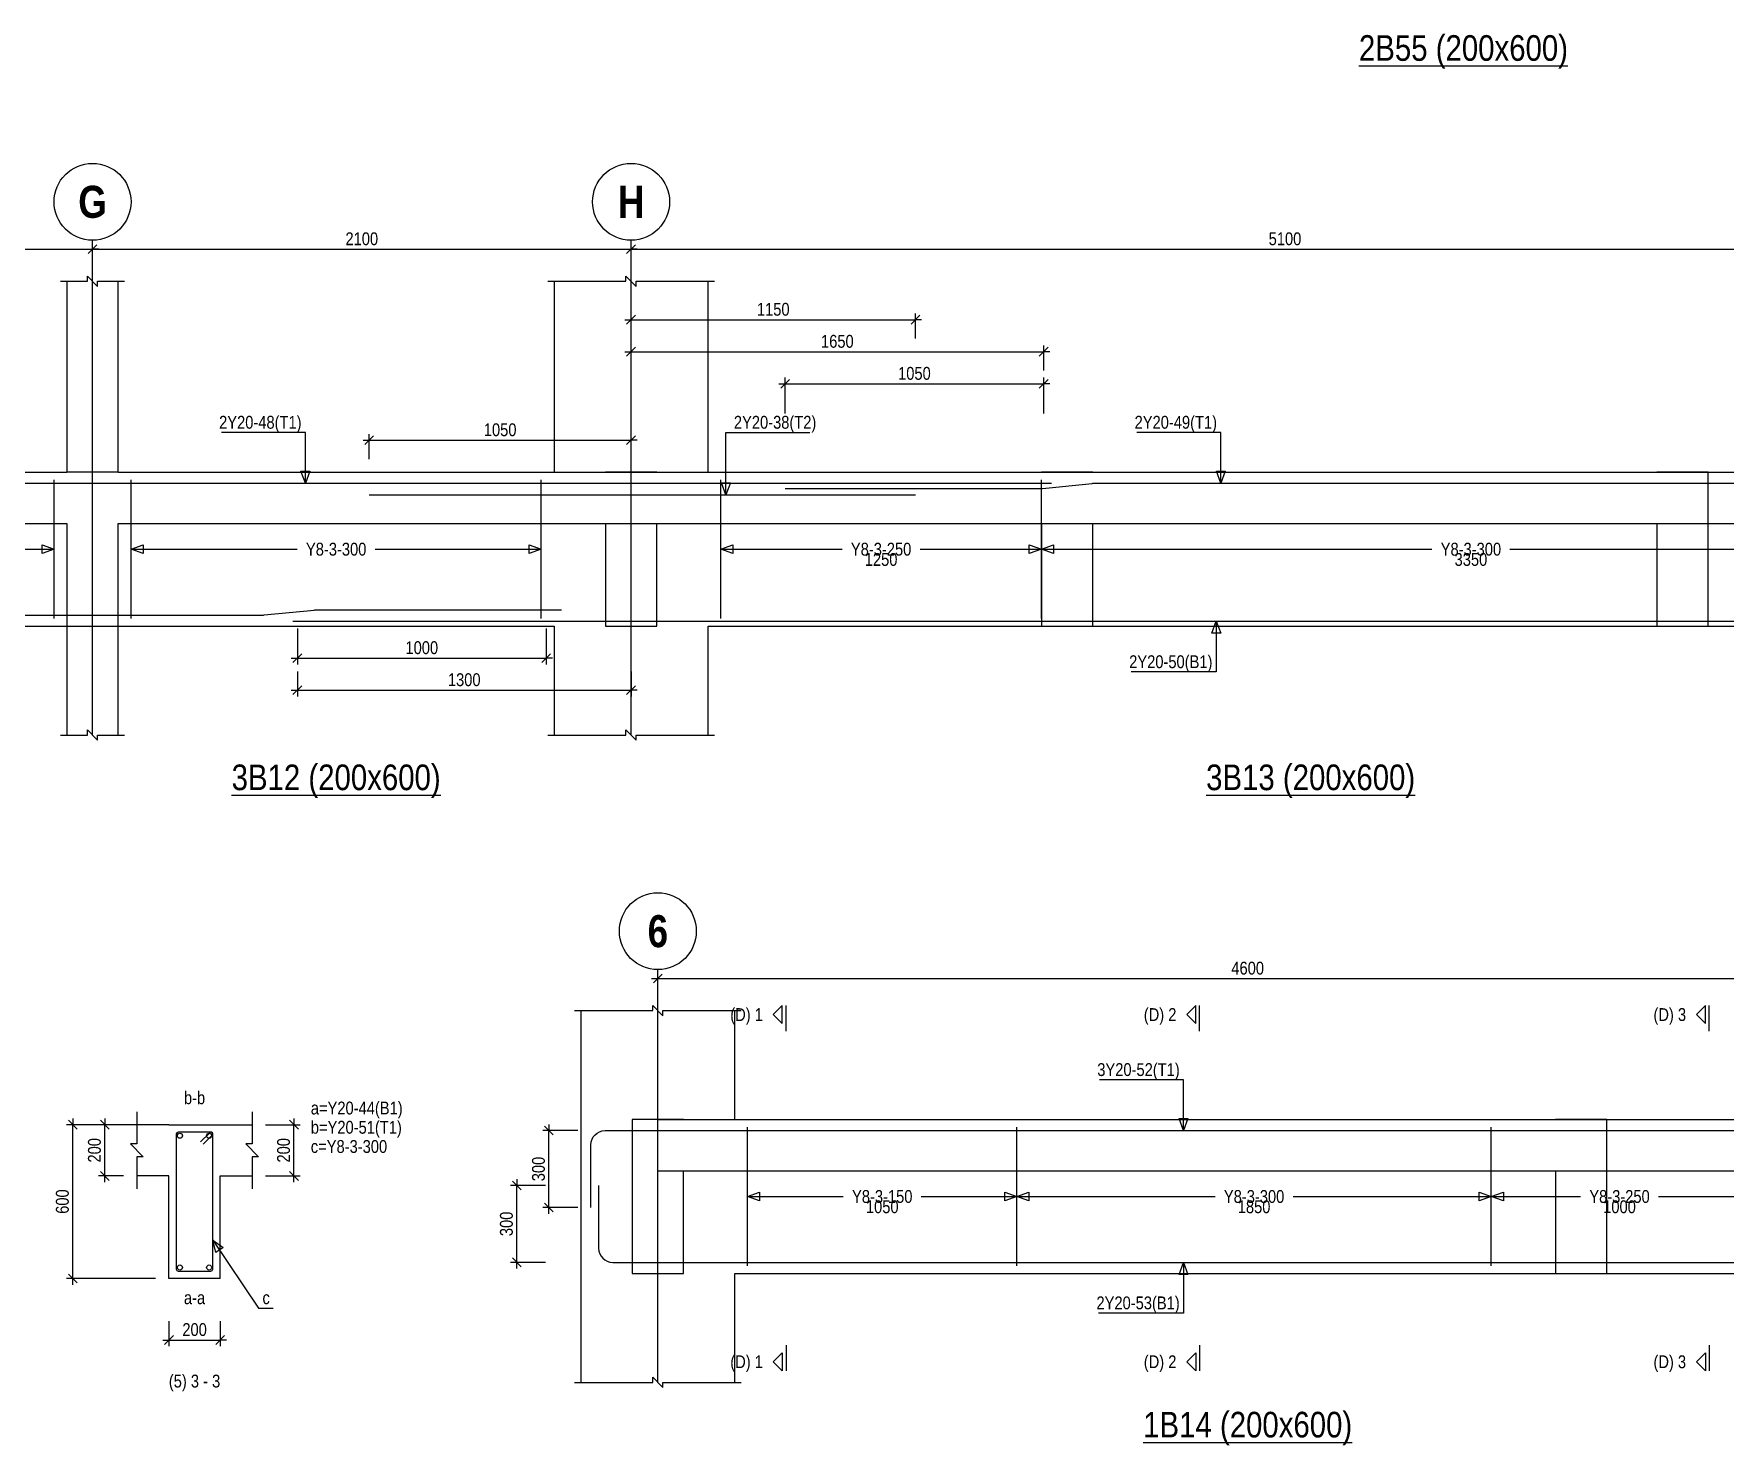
# Model space of a CAD drawing. Extents: x 0 to 206258, y -403073 to 0.
# Drawn here: x 23682 to 36873, y -263674 to -252664 of the extents above; entities that cross this region are included whole.
import ezdxf
from ezdxf.enums import TextEntityAlignment as Align
from ezdxf.lldxf.tags import DXFTag

# ---------------------------------------------------------------- set-up
doc = ezdxf.new("R2010")
doc.units = 0
doc.header["$LTSCALE"] = 1000
for name, color, linetype in [('Axis Circle(Dir 2)', 150, 'Continuous'), ('Axis Label(Dir 1)', 7, 'Continuous'), ('Axis Line(Dir 2)', 150, 'CENTER2'), ('Break Line', 5, 'Continuous'), ('Dimension Line', 5, 'Continuous'), ('Dimension Text', 5, 'Continuous'), ('Front Elevation Line', 40, 'Continuous'), ('Leader Line', 5, 'Continuous'), ('Link Line', 3, 'Continuous'), ('Rebar Label', 6, 'Continuous'), ('Rebar Line', 7, 'Continuous'), ('Section Label', 1, 'Continuous'), ('Section Line', 1, 'Continuous'), ('Top Rebar Label', 6, 'Continuous'), ('Top Rebar Line', 7, 'Continuous')]:
    doc.layers.add(name, color=color, linetype=linetype)
for name, color, linetype, true_color in [('Back Elevation Line', 191, 'HIDDEN2', 0xd4aaff), ('Beam Label(D)', 94, 'Continuous', 0x008100), ('Beam Line(D)', 112, 'Continuous', 0x00bd5e), ('Link Label', 94, 'Continuous', 0x008100)]:
    doc.layers.add(name, color=color, linetype=linetype, true_color=true_color)
doc.styles.add('Axis Label(Dir 1)', font='ARIALNB.TTF', dxfattribs={"height": 250})
doc.styles.add('Beam Label(D)', font='ARIALN.TTF', dxfattribs={"height": 200})
doc.styles.add('Dimension Text', font='ARIALN.TTF', dxfattribs={"height": 100})
doc.styles.add('Link Label', font='ARIALN.TTF', dxfattribs={"height": 100})
doc.styles.add('Rebar Label', font='ARIALN.TTF', dxfattribs={"height": 100})
doc.styles.add('Section Label', font='ARIALN.TTF', dxfattribs={"height": 100})
doc.styles.add('Top Rebar Label', font='ARIALN.TTF', dxfattribs={"height": 100})
tags = doc.linetypes.add('CENTER2', pattern=[1.125, 0.75, -0.125, 0.125, -0.125]).pattern_tags.tags
tags[10:11] = [DXFTag(74, 4), DXFTag(75, 0), DXFTag(340, '0'), DXFTag(46, 0.0), DXFTag(50, 0.0), DXFTag(44, 0.0), DXFTag(45, 0.0)]
tags[8:9] = [DXFTag(74, 4), DXFTag(75, 0), DXFTag(340, '0'), DXFTag(46, 0.0), DXFTag(50, 0.0), DXFTag(44, 0.0), DXFTag(45, 0.0)]
tags[6:7] = [DXFTag(74, 4), DXFTag(75, 0), DXFTag(340, '0'), DXFTag(46, 0.0), DXFTag(50, 0.0), DXFTag(44, 0.0), DXFTag(45, 0.0)]
tags[4:5] = [DXFTag(74, 4), DXFTag(75, 0), DXFTag(340, '0'), DXFTag(46, 0.0), DXFTag(50, 0.0), DXFTag(44, 0.0), DXFTag(45, 0.0)]
tags = doc.linetypes.add('HIDDEN2', pattern=[0.1875, 0.125, -0.0625]).pattern_tags.tags
tags[6:7] = [DXFTag(74, 4), DXFTag(75, 0), DXFTag(340, '0'), DXFTag(46, 0.0), DXFTag(50, 0.0), DXFTag(44, 0.0), DXFTag(45, 0.0)]
tags[4:5] = [DXFTag(74, 4), DXFTag(75, 0), DXFTag(340, '0'), DXFTag(46, 0.0), DXFTag(50, 0.0), DXFTag(44, 0.0), DXFTag(45, 0.0)]
doc.dimstyles.new('BEAM', dxfattribs={"dimtxt": 100, "dimasz": 30, "dimexe": 48.3, "dimexo": 103.5, "dimgap": 30, "dimtad": 1, "dimtoh": 1, "dimdec": 1, "dimlfac": 0.5, "dimdsep": 46, "dimtxsty": 'Dimension Text', "dimblk": 'PCDIM_TICK', "dimcen": 0.09, "dimclrd": 5, "dimclre": 5, "dimclrt": 5, "dimadec": 1, "dimazin": 0, "dimtp": 1, "dimtm": 1, "dimtfac": 1, "dimtdec": 4, "dimtofl": 0, "dimtmove": 0, "dimatfit": 3, "dimfxl": 1, "dimtolj": 1, "dimtzin": 0, "dimarcsym": 0})

# ---------------------------------------------------------------- blocks, each defined once
blk = doc.blocks.new('PCDIM_TICK')
at = {"layer": 'Dimension Line', "color": 0, "transparency": 33554687}
for p, q in [((1.15, 1.15), (-1.15, -1.15)), ((1.61, 0), (0, 0))]:
    blk.add_line(p, q, dxfattribs=at)
blk = doc.blocks.new('*U3283')
at = {"layer": 'Dimension Line', "color": 5, "true_color": 0x0000ff, "transparency": 16777216}
for p, q in [((13340, -254491), (13340, -254296)), ((24140, -254491), (24140, -254296)), ((13340, -254344), (24140, -254344))]:
    blk.add_line(p, q, dxfattribs=at)
at = {"layer": 'Dimension Line', "color": 5, "true_color": 0x0000ff, "transparency": 16777216, "xscale": 30, "yscale": 30, "rotation": 180.0000000000004}
blk.add_blockref('PCDIM_TICK', (13340, -254344), dxfattribs=at)
at = {"layer": 'Dimension Line', "color": 5, "true_color": 0x0000ff, "transparency": 16777216, "xscale": 30, "yscale": 30}
blk.add_blockref('PCDIM_TICK', (24140, -254344), dxfattribs=at)
at = {"layer": 'Dimension Line', "color": 5, "true_color": 0x0000ff, "transparency": 16777216, "insert": (18740, -254314), "char_height": 100, "width": 245.98, "attachment_point": 8, "style": 'Dimension Text'}
blk.add_mtext('5400', dxfattribs=at)
blk = doc.blocks.new('*U3296')
at = {"layer": 'Dimension Line', "color": 5, "true_color": 0x0000ff, "transparency": 16777216}
for p, q in [((25738, -257302), (25738, -257583)), ((27678, -257302), (27678, -257583)), ((25738, -257534), (27678, -257534))]:
    blk.add_line(p, q, dxfattribs=at)
at = {"layer": 'Dimension Line', "color": 5, "true_color": 0x0000ff, "transparency": 16777216, "xscale": 30, "yscale": 30, "rotation": 180.0000000000004}
blk.add_blockref('PCDIM_TICK', (25738, -257534), dxfattribs=at)
at = {"layer": 'Dimension Line', "color": 5, "true_color": 0x0000ff, "transparency": 16777216, "xscale": 30, "yscale": 30}
blk.add_blockref('PCDIM_TICK', (27678, -257534), dxfattribs=at)
at = {"layer": 'Dimension Line', "color": 5, "true_color": 0x0000ff, "transparency": 16777216, "insert": (26708, -257504), "char_height": 100, "width": 238.4, "attachment_point": 8, "style": 'Dimension Text'}
blk.add_mtext('1000', dxfattribs=at)
blk = doc.blocks.new('*U3297')
at = {"layer": 'Dimension Line', "color": 5, "true_color": 0x0000ff, "transparency": 16777216}
for p, q in [((26298, -255981), (26298, -255786)), ((26298, -255834), (28340, -255834)), ((28340, -255981), (28340, -255786))]:
    blk.add_line(p, q, dxfattribs=at)
at = {"layer": 'Dimension Line', "color": 5, "true_color": 0x0000ff, "transparency": 16777216, "xscale": 30, "yscale": 30, "rotation": 180.0000000000004}
blk.add_blockref('PCDIM_TICK', (26298, -255834), dxfattribs=at)
at = {"layer": 'Dimension Line', "color": 5, "true_color": 0x0000ff, "transparency": 16777216, "xscale": 30, "yscale": 30}
blk.add_blockref('PCDIM_TICK', (28340, -255834), dxfattribs=at)
at = {"layer": 'Dimension Line', "color": 5, "true_color": 0x0000ff, "transparency": 16777216, "insert": (27319, -255804), "char_height": 100, "width": 238.4, "attachment_point": 8, "style": 'Dimension Text'}
blk.add_mtext('1050', dxfattribs=at)
blk = doc.blocks.new('*U3298')
at = {"layer": 'Dimension Line', "color": 5, "true_color": 0x0000ff, "transparency": 16777216}
for p, q in [((25738, -257638), (25738, -257833)), ((28340, -257638), (28340, -257833)), ((25738, -257784), (28340, -257784))]:
    blk.add_line(p, q, dxfattribs=at)
at = {"layer": 'Dimension Line', "color": 5, "true_color": 0x0000ff, "transparency": 16777216, "xscale": 30, "yscale": 30, "rotation": 180.0000000000004}
blk.add_blockref('PCDIM_TICK', (25738, -257784), dxfattribs=at)
at = {"layer": 'Dimension Line', "color": 5, "true_color": 0x0000ff, "transparency": 16777216, "xscale": 30, "yscale": 30}
blk.add_blockref('PCDIM_TICK', (28340, -257784), dxfattribs=at)
at = {"layer": 'Dimension Line', "color": 5, "true_color": 0x0000ff, "transparency": 16777216, "insert": (27039, -257754), "char_height": 100, "width": 238.4, "attachment_point": 8, "style": 'Dimension Text'}
blk.add_mtext('1300', dxfattribs=at)
blk = doc.blocks.new('*U3299')
at = {"layer": 'Dimension Line', "color": 5, "true_color": 0x0000ff, "transparency": 16777216}
for p, q in [((24140, -254491), (24140, -254296)), ((28340, -254491), (28340, -254296)), ((24140, -254344), (28340, -254344))]:
    blk.add_line(p, q, dxfattribs=at)
at = {"layer": 'Dimension Line', "color": 5, "true_color": 0x0000ff, "transparency": 16777216, "xscale": 30, "yscale": 30, "rotation": 180.0000000000004}
blk.add_blockref('PCDIM_TICK', (24140, -254344), dxfattribs=at)
at = {"layer": 'Dimension Line', "color": 5, "true_color": 0x0000ff, "transparency": 16777216, "xscale": 30, "yscale": 30}
blk.add_blockref('PCDIM_TICK', (28340, -254344), dxfattribs=at)
at = {"layer": 'Dimension Line', "color": 5, "true_color": 0x0000ff, "transparency": 16777216, "insert": (26240, -254314), "char_height": 100, "width": 247.25, "attachment_point": 8, "style": 'Dimension Text'}
blk.add_mtext('2100', dxfattribs=at)
blk = doc.blocks.new('*U3300')
at = {"layer": 'Dimension Line', "color": 5, "true_color": 0x0000ff, "transparency": 16777216}
for p, q in [((29542, -255627), (29542, -255346)), ((31558, -255627), (31558, -255346)), ((29542, -255394), (31558, -255394))]:
    blk.add_line(p, q, dxfattribs=at)
at = {"layer": 'Dimension Line', "color": 5, "true_color": 0x0000ff, "transparency": 16777216, "xscale": 30, "yscale": 30, "rotation": 180.0000000000004}
blk.add_blockref('PCDIM_TICK', (29542, -255394), dxfattribs=at)
at = {"layer": 'Dimension Line', "color": 5, "true_color": 0x0000ff, "transparency": 16777216, "xscale": 30, "yscale": 30}
blk.add_blockref('PCDIM_TICK', (31558, -255394), dxfattribs=at)
at = {"layer": 'Dimension Line', "color": 5, "true_color": 0x0000ff, "transparency": 16777216, "insert": (30550, -255364), "char_height": 100, "width": 238.4, "attachment_point": 8, "style": 'Dimension Text'}
blk.add_mtext('1050', dxfattribs=at)
blk = doc.blocks.new('*U3301')
at = {"layer": 'Dimension Line', "color": 5, "true_color": 0x0000ff, "transparency": 16777216}
for p, q in [((28340, -255291), (28340, -255096)), ((31558, -255291), (31558, -255096)), ((28340, -255144), (31558, -255144))]:
    blk.add_line(p, q, dxfattribs=at)
at = {"layer": 'Dimension Line', "color": 5, "true_color": 0x0000ff, "transparency": 16777216, "xscale": 30, "yscale": 30, "rotation": 180.0000000000004}
blk.add_blockref('PCDIM_TICK', (28340, -255144), dxfattribs=at)
at = {"layer": 'Dimension Line', "color": 5, "true_color": 0x0000ff, "transparency": 16777216, "xscale": 30, "yscale": 30}
blk.add_blockref('PCDIM_TICK', (31558, -255144), dxfattribs=at)
at = {"layer": 'Dimension Line', "color": 5, "true_color": 0x0000ff, "transparency": 16777216, "insert": (29949, -255114), "char_height": 100, "width": 238.4, "attachment_point": 8, "style": 'Dimension Text'}
blk.add_mtext('1650', dxfattribs=at)
blk = doc.blocks.new('*U3302')
at = {"layer": 'Dimension Line', "color": 5, "true_color": 0x0000ff, "transparency": 16777216}
for p, q in [((28340, -255041), (28340, -254846)), ((30558, -255041), (30558, -254846)), ((28340, -254894), (30558, -254894))]:
    blk.add_line(p, q, dxfattribs=at)
at = {"layer": 'Dimension Line', "color": 5, "true_color": 0x0000ff, "transparency": 16777216, "xscale": 30, "yscale": 30, "rotation": 180.0000000000004}
blk.add_blockref('PCDIM_TICK', (28340, -254894), dxfattribs=at)
at = {"layer": 'Dimension Line', "color": 5, "true_color": 0x0000ff, "transparency": 16777216, "xscale": 30, "yscale": 30}
blk.add_blockref('PCDIM_TICK', (30558, -254894), dxfattribs=at)
at = {"layer": 'Dimension Line', "color": 5, "true_color": 0x0000ff, "transparency": 16777216, "insert": (29449, -254864), "char_height": 100, "width": 238.4, "attachment_point": 8, "style": 'Dimension Text'}
blk.add_mtext('1150', dxfattribs=at)
blk = doc.blocks.new('*U3305')
at = {"layer": 'Dimension Line', "color": 5, "true_color": 0x0000ff, "transparency": 16777216}
for p, q in [((28340, -254491), (28340, -254296)), ((38540, -254491), (38540, -254296)), ((28340, -254344), (38540, -254344))]:
    blk.add_line(p, q, dxfattribs=at)
at = {"layer": 'Dimension Line', "color": 5, "true_color": 0x0000ff, "transparency": 16777216, "xscale": 30, "yscale": 30, "rotation": 180.0000000000004}
blk.add_blockref('PCDIM_TICK', (28340, -254344), dxfattribs=at)
at = {"layer": 'Dimension Line', "color": 5, "true_color": 0x0000ff, "transparency": 16777216, "xscale": 30, "yscale": 30}
blk.add_blockref('PCDIM_TICK', (38540, -254344), dxfattribs=at)
at = {"layer": 'Dimension Line', "color": 5, "true_color": 0x0000ff, "transparency": 16777216, "insert": (33440, -254314), "char_height": 100, "width": 245.98, "attachment_point": 8, "style": 'Dimension Text'}
blk.add_mtext('5100', dxfattribs=at)
blk = doc.blocks.new('*U3357')
at = {"layer": 'Dimension Line', "color": 5, "true_color": 0x0000ff, "transparency": 16777216}
for p, q in [((25489, -261174), (25759, -261174)), ((25711, -261574), (25711, -261174)), ((25489, -261574), (25759, -261574))]:
    blk.add_line(p, q, dxfattribs=at)
at = {"layer": 'Dimension Line', "color": 5, "true_color": 0x0000ff, "transparency": 16777216, "xscale": 30, "yscale": 30}
for p, rotation in [((25711, -261174), 89.99999999999447), ((25711, -261574), 269.9999999999834)]:
    blk.add_blockref('PCDIM_TICK', p, dxfattribs=dict(at, rotation=rotation))
at = {"layer": 'Dimension Line', "color": 5, "true_color": 0x0000ff, "transparency": 16777216, "insert": (25681, -261374), "char_height": 100, "width": 182.77, "attachment_point": 8, "rotation": 90, "style": 'Dimension Text'}
blk.add_mtext('200', dxfattribs=at)
blk = doc.blocks.new('*U3358')
at = {"layer": 'Dimension Line', "color": 5, "true_color": 0x0000ff, "transparency": 16777216}
for p, q in [((24382, -261174), (24187, -261174)), ((24236, -261574), (24236, -261174)), ((24382, -261574), (24187, -261574))]:
    blk.add_line(p, q, dxfattribs=at)
at = {"layer": 'Dimension Line', "color": 5, "true_color": 0x0000ff, "transparency": 16777216, "xscale": 30, "yscale": 30}
for p, rotation in [((24236, -261174), 89.99999999999447), ((24236, -261574), 269.9999999999834)]:
    blk.add_blockref('PCDIM_TICK', p, dxfattribs=dict(at, rotation=rotation))
at = {"layer": 'Dimension Line', "color": 5, "true_color": 0x0000ff, "transparency": 16777216, "insert": (24206, -261374), "char_height": 100, "width": 182.77, "attachment_point": 8, "rotation": 90, "style": 'Dimension Text'}
blk.add_mtext('200', dxfattribs=at)
blk = doc.blocks.new('*U3359')
at = {"layer": 'Dimension Line', "color": 5, "true_color": 0x0000ff, "transparency": 16777216}
for p, q in [((24632, -261174), (23937, -261174)), ((23986, -262374), (23986, -261174)), ((24632, -262374), (23937, -262374))]:
    blk.add_line(p, q, dxfattribs=at)
at = {"layer": 'Dimension Line', "color": 5, "true_color": 0x0000ff, "transparency": 16777216, "xscale": 30, "yscale": 30}
for p, rotation in [((23986, -261174), 89.99999999999447), ((23986, -262374), 269.9999999999834)]:
    blk.add_blockref('PCDIM_TICK', p, dxfattribs=dict(at, rotation=rotation))
at = {"layer": 'Dimension Line', "color": 5, "true_color": 0x0000ff, "transparency": 16777216, "insert": (23956, -261774), "char_height": 100, "width": 181.97, "attachment_point": 8, "rotation": 90, "style": 'Dimension Text'}
blk.add_mtext('600', dxfattribs=at)
blk = doc.blocks.new('*U3360')
at = {"layer": 'Dimension Line', "color": 5, "true_color": 0x0000ff, "transparency": 16777216}
for p, q in [((24736, -262708), (24736, -262903)), ((25136, -262708), (25136, -262903)), ((24736, -262854), (25136, -262854))]:
    blk.add_line(p, q, dxfattribs=at)
at = {"layer": 'Dimension Line', "color": 5, "true_color": 0x0000ff, "transparency": 16777216, "xscale": 30, "yscale": 30, "rotation": 180.0000000000004}
blk.add_blockref('PCDIM_TICK', (24736, -262854), dxfattribs=at)
at = {"layer": 'Dimension Line', "color": 5, "true_color": 0x0000ff, "transparency": 16777216, "xscale": 30, "yscale": 30}
blk.add_blockref('PCDIM_TICK', (25136, -262854), dxfattribs=at)
at = {"layer": 'Dimension Line', "color": 5, "true_color": 0x0000ff, "transparency": 16777216, "insert": (24936, -262824), "char_height": 100, "width": 182.77, "attachment_point": 8, "style": 'Dimension Text'}
blk.add_mtext('200', dxfattribs=at)
blk = doc.blocks.new('*U3361')
at = {"layer": 'Dimension Line', "color": 5, "true_color": 0x0000ff, "transparency": 16777216}
for p, q in [((27924, -261220), (27651, -261220)), ((27699, -261820), (27699, -261220)), ((27924, -261820), (27651, -261820))]:
    blk.add_line(p, q, dxfattribs=at)
at = {"layer": 'Dimension Line', "color": 5, "true_color": 0x0000ff, "transparency": 16777216, "xscale": 30, "yscale": 30}
for p, rotation in [((27699, -261220), 89.99999999999447), ((27699, -261820), 269.9999999999834)]:
    blk.add_blockref('PCDIM_TICK', p, dxfattribs=dict(at, rotation=rotation))
at = {"layer": 'Dimension Line', "color": 5, "true_color": 0x0000ff, "transparency": 16777216, "insert": (27669, -261520), "char_height": 100, "width": 181.5, "attachment_point": 8, "rotation": 90, "style": 'Dimension Text'}
blk.add_mtext('300', dxfattribs=at)
blk = doc.blocks.new('*U3362')
at = {"layer": 'Dimension Line', "color": 5, "true_color": 0x0000ff, "transparency": 16777216}
for p, q in [((27674, -261648), (27401, -261648)), ((27449, -262248), (27449, -261648)), ((27674, -262248), (27401, -262248))]:
    blk.add_line(p, q, dxfattribs=at)
at = {"layer": 'Dimension Line', "color": 5, "true_color": 0x0000ff, "transparency": 16777216, "xscale": 30, "yscale": 30}
for p, rotation in [((27449, -261648), 89.99999999999447), ((27449, -262248), 269.9999999999834)]:
    blk.add_blockref('PCDIM_TICK', p, dxfattribs=dict(at, rotation=rotation))
at = {"layer": 'Dimension Line', "color": 5, "true_color": 0x0000ff, "transparency": 16777216, "insert": (27419, -261948), "char_height": 100, "width": 181.5, "attachment_point": 8, "rotation": 90, "style": 'Dimension Text'}
blk.add_mtext('300', dxfattribs=at)
blk = doc.blocks.new('*U3363')
at = {"layer": 'Dimension Line', "color": 5, "true_color": 0x0000ff, "transparency": 16777216}
for p, q in [((28549, -260181), (28549, -259986)), ((37749, -260181), (37749, -259986)), ((28549, -260034), (37749, -260034))]:
    blk.add_line(p, q, dxfattribs=at)
at = {"layer": 'Dimension Line', "color": 5, "true_color": 0x0000ff, "transparency": 16777216, "xscale": 30, "yscale": 30, "rotation": 180.0000000000004}
blk.add_blockref('PCDIM_TICK', (28549, -260034), dxfattribs=at)
at = {"layer": 'Dimension Line', "color": 5, "true_color": 0x0000ff, "transparency": 16777216, "xscale": 30, "yscale": 30}
blk.add_blockref('PCDIM_TICK', (37749, -260034), dxfattribs=at)
at = {"layer": 'Dimension Line', "color": 5, "true_color": 0x0000ff, "transparency": 16777216, "insert": (33149, -260004), "char_height": 100, "width": 249.2, "attachment_point": 8, "style": 'Dimension Text'}
blk.add_mtext('4600', dxfattribs=at)

msp = doc.modelspace()

# ---------------------------------------------------------------- linework, layer by layer
at = {"layer": 'Axis Circle(Dir 2)', "transparency": 33554687}
for centre in [(24140.146, -253974.284), (28340.146, -253974.284), (28549.055, -259664.284)]:
    msp.add_circle(centre, 300, dxfattribs=at)
at = {"layer": 'Axis Line(Dir 2)', "transparency": 33554687}
for points in [[(24140.146, -258134.284), (24140.146, -254274.284)], [(28340.146, -258134.284), (28340.146, -254274.284)], [(28549.055, -263184.284), (28549.055, -259964.284)]]:
    msp.add_lwpolyline(points, dxfattribs=at)
at = {"layer": 'Back Elevation Line', "transparency": 33554687}
for points in [[(17940.146, -256084.284), (23940.146, -256084.284)], [(24340.146, -256084.284), (23940.146, -256084.284)], [(24340.146, -256084.284), (28140.146, -256084.284)], [(28540.146, -256084.284), (28140.146, -256084.284)], [(28540.146, -256084.284), (31540.146, -256084.284)], [(31940.146, -256084.284), (31540.146, -256084.284)], [(31940.146, -256084.284), (36340.146, -256084.284)], [(36740.146, -256084.284), (36340.146, -256084.284)], [(36740.146, -257284.284), (36740.146, -256084.284)], [(17940.146, -256484.284), (23940.146, -256484.284)], [(23940.146, -256484.284), (23940.146, -257284.284)], [(24340.146, -257284.284), (24340.146, -256484.284)], [(24340.146, -256484.284), (28140.146, -256484.284)], [(28140.146, -256484.284), (28140.146, -257284.284)], [(28540.146, -257284.284), (28540.146, -256484.284)], [(28540.146, -256484.284), (31540.146, -256484.284)], [(31540.147, -256484.284), (31540.146, -257284.284)], [(31940.146, -257284.284), (31940.146, -256484.284)], [(31940.146, -256484.284), (36340.146, -256484.284)], [(36340.146, -256484.284), (36340.146, -257284.284)], [(23940.146, -257284.284), (24340.146, -257284.284)], [(28140.146, -257284.284), (28540.146, -257284.284)], [(31540.146, -257284.284), (31940.146, -257284.284)], [(36340.146, -257284.284), (36740.146, -257284.284)], [(28549.055, -261534.284), (28549.055, -261134.284), (35549.055, -261134.284)], [(35949.055, -261134.284), (35549.055, -261134.284)], [(35949.055, -262334.284), (35949.055, -261134.284)], [(28549.055, -261534.284), (35549.055, -261534.284)], [(35549.055, -261534.284), (35549.055, -262334.284)], [(35549.055, -262334.284), (35949.055, -262334.284)]]:
    msp.add_lwpolyline(points, dxfattribs=at)
at = {"layer": 'Beam Line(D)', "transparency": 33554687}
for points in [[(23940.146, -254594.284), (23940.146, -256084.284)], [(24340.146, -256084.284), (24340.146, -254594.284)], [(27740.145, -254594.284), (27740.146, -256084.284)], [(28940.146, -256084.284), (28940.146, -254594.284)], [(13540.146, -256084.284), (23940.146, -256084.284)], [(24340.146, -256084.284), (27740.146, -256084.284)], [(28940.146, -256084.284), (38340.146, -256084.284)], [(13540.146, -257284.284), (23940.146, -257284.284)], [(23940.146, -257284.284), (23940.146, -258134.284)], [(24340.146, -258134.284), (24340.146, -257284.284)], [(24340.146, -257284.284), (27740.145, -257284.284)], [(27740.145, -257284.284), (27740.145, -258134.284)], [(28940.146, -258134.284), (28940.146, -257284.284)], [(28940.146, -257284.284), (38340.146, -257284.284)], [(27949.055, -260284.284), (27949.055, -261134.284)], [(29149.055, -261134.284), (29149.055, -260284.284)], [(24735.623, -261174.284), (24485.623, -261174.284)], [(24735.623, -261174.284), (25135.623, -261174.284)], [(24735.623, -261174.284), (24735.623, -261174.284)], [(25135.623, -261174.284), (25135.623, -261174.284)], [(25135.623, -261174.284), (25385.623, -261174.284)], [(27949.055, -261134.284), (27949.055, -263184.284)], [(29149.055, -261134.284), (37149.055, -261134.284)], [(25135.623, -262374.284), (24735.623, -262374.284), (24735.623, -261574.284), (24485.623, -261574.284)], [(25135.623, -262374.284), (25135.623, -261574.284), (25385.623, -261574.284)], [(29149.055, -263184.284), (29149.055, -262334.284)], [(29149.055, -262334.284), (37149.056, -262334.284)]]:
    msp.add_lwpolyline(points, dxfattribs=at)
at = {"layer": 'Break Line', "transparency": 33554687}
for points in [[(23890.146, -254594.284), (24100.146, -254594.284), (24100.146, -254554.284), (24180.146, -254634.284), (24180.146, -254594.284), (24390.146, -254594.284)], [(27690.145, -254594.284), (28300.146, -254594.284), (28300.146, -254554.284), (28380.146, -254634.284), (28380.146, -254594.284), (28990.146, -254594.284)], [(23890.146, -258134.284), (24100.146, -258134.284), (24100.146, -258094.284), (24180.146, -258174.284), (24180.146, -258134.284), (24390.146, -258134.284)], [(27690.145, -258134.284), (28300.146, -258134.284), (28300.146, -258094.284), (28380.146, -258174.284), (28380.146, -258134.284), (28990.146, -258134.284)], [(27899.055, -260284.284), (28509.055, -260284.284), (28509.055, -260244.284), (28589.055, -260324.284), (28589.055, -260284.284), (29199.055, -260284.284)], [(24485.623, -261074.284), (24485.623, -261324.284), (24435.623, -261324.284), (24535.623, -261424.284), (24485.623, -261424.284), (24485.623, -261674.284)], [(25385.623, -261074.284), (25385.623, -261324.284), (25335.623, -261324.284), (25435.623, -261424.284), (25385.623, -261424.284), (25385.623, -261674.284)], [(27899.055, -263184.284), (28509.055, -263184.284), (28509.055, -263144.284), (28589.055, -263224.284), (28589.055, -263184.284), (29199.055, -263184.284)]]:
    msp.add_lwpolyline(points, dxfattribs=at)
at = {"layer": 'Front Elevation Line', "transparency": 33554687}
for points in [[(13540.146, -256084.284), (23940.146, -256084.284)], [(24340.146, -256084.284), (23940.146, -256084.284)], [(24340.146, -256084.284), (38340.146, -256084.284)], [(13540.146, -256484.284), (23940.146, -256484.284)], [(23940.146, -256484.284), (23940.146, -257284.284)], [(24340.146, -257284.284), (24340.146, -256484.284)], [(24340.146, -256484.284), (38340.146, -256484.284)], [(23940.146, -257284.284), (24340.146, -257284.284)], [(28749.055, -261134.284), (28349.055, -261134.284)], [(28349.055, -261134.284), (28349.055, -262334.284)], [(28749.055, -261134.284), (37549.055, -261134.284)], [(28749.055, -262334.284), (28749.055, -261534.284)], [(28749.055, -261534.284), (37549.055, -261534.284)], [(28349.055, -262334.284), (28749.055, -262334.284)]]:
    msp.add_lwpolyline(points, dxfattribs=at)
at = {"layer": 'Leader Line', "transparency": 33554687}
for points in [[(25800.145, -256170.284), (25800.145, -255774.284), (25145.154, -255774.284)], [(29080.146, -256260.284), (29080.146, -255774.284), (29735.137, -255774.284)], [(32940.146, -256170.284), (32940.146, -255774.284), (32285.155, -255774.284)], [(25765.943, -256076.314), (25834.347, -256076.314), (25800.145, -256170.284), (25765.943, -256076.314)], [(32905.944, -256076.314), (32974.348, -256076.314), (32940.146, -256170.284), (32905.944, -256076.314)], [(29045.944, -256166.314), (29114.348, -256166.314), (29080.146, -256260.284), (29045.944, -256166.314)], [(19044.79, -256684.284), (23840.146, -256684.284), (23746.176, -256718.486), (23746.176, -256650.082), (23840.146, -256684.284)], [(24440.146, -256684.284), (24534.115, -256650.082), (24534.115, -256718.486), (24440.146, -256684.284), (25735.502, -256684.284)], [(26344.79, -256684.284), (27640.145, -256684.284), (27546.176, -256718.486), (27546.176, -256650.082), (27640.145, -256684.284)], [(29040.147, -256684.284), (29134.116, -256650.082), (29134.116, -256718.486), (29040.147, -256684.284), (29985.503, -256684.284)], [(30594.791, -256684.284), (31540.147, -256684.284), (31446.177, -256718.486), (31446.177, -256650.082), (31540.147, -256684.284)], [(31540.147, -256684.284), (31634.116, -256650.082), (31634.116, -256718.486), (31540.147, -256684.284), (34585.502, -256684.284)], [(35194.79, -256684.284), (38240.145, -256684.284), (38146.176, -256718.486), (38146.176, -256650.082), (38240.145, -256684.284)], [(32904.238, -257246.353), (32904.239, -257642.353), (32241.565, -257642.353)], [(32938.44, -257340.322), (32870.036, -257340.322), (32904.238, -257246.353), (32938.44, -257340.322)], [(32649.055, -261220.284), (32649.055, -260824.284), (31994.064, -260824.284)], [(32614.853, -261126.314), (32683.257, -261126.314), (32649.055, -261220.284), (32614.853, -261126.314)], [(29249.055, -261734.284), (29343.024, -261700.082), (29343.024, -261768.486), (29249.055, -261734.284), (29994.411, -261734.284)], [(30603.699, -261734.284), (31349.055, -261734.284), (31255.086, -261768.486), (31255.086, -261700.082), (31349.055, -261734.284)], [(31349.055, -261734.284), (31443.024, -261700.082), (31443.024, -261768.486), (31349.055, -261734.284), (32894.411, -261734.284)], [(33503.699, -261734.284), (35049.056, -261734.284), (34955.086, -261768.486), (34955.086, -261700.082), (35049.056, -261734.284)], [(35049.056, -261734.284), (35143.025, -261700.082), (35143.025, -261768.486), (35049.056, -261734.284), (35744.411, -261734.284)], [(36353.699, -261734.284), (37049.055, -261734.284), (36955.086, -261768.486), (36955.086, -261700.082), (37049.055, -261734.284)], [(25158.564, -262133.009), (25101.88, -262171.298), (25077.623, -262074.284), (25158.564, -262133.009)], [(25077.623, -262074.284), (25435.623, -262604.284), (25548.752, -262604.284)], [(32649.055, -262248.284), (32649.055, -262644.284), (31986.382, -262644.284)], [(32683.257, -262342.253), (32614.853, -262342.253), (32649.055, -262248.284), (32683.257, -262342.253)]]:
    msp.add_lwpolyline(points, dxfattribs=at)
at = {"layer": 'Link Line', "transparency": 33554687}
for p, q in [((23840.146, -257226.284), (23840.146, -256142.284)), ((24440.146, -257226.284), (24440.146, -256142.284)), ((27640.145, -257226.284), (27640.145, -256142.284)), ((29040.147, -257226.284), (29040.147, -256142.284)), ((31540.147, -257226.284), (31540.147, -256142.284)), ((29249.055, -262276.284), (29249.055, -261192.284)), ((31349.055, -262276.284), (31349.055, -261192.284)), ((35049.056, -262276.284), (35049.056, -261192.284))]:
    msp.add_line(p, q, dxfattribs=at)
msp.add_lwpolyline([(25002.812, -261326.894), (25073.523, -261256.183, 0.668178638), (25063.623, -261232.284), (24807.623, -261232.284, 0.414213562), (24793.623, -261246.284), (24793.623, -262302.284, 0.414213562), (24807.623, -262316.284), (25063.623, -262316.284, 0.414213562), (25077.623, -262302.284), (25077.623, -261246.284, 0.668178638), (25053.724, -261236.384), (24983.013, -261307.095)], format="xyb", dxfattribs=at)
at = {"layer": 'Rebar Line', "transparency": 33554687}
for points in [[(13338.146, -256162.284), (13338.146, -257088.328, 0.414213562), (13448.102, -257198.284), (25468.662, -257198.284, 0.024922321), (25479.603, -257197.738), (25868.69, -257158.829, -0.024922321), (25879.631, -257158.284), (27798.146, -257158.284)], [(25702.239, -257246.353), (38516.283, -257246.353, 0.414213813), (38626.239, -257136.397), (38626.238, -256210.353)], [(28087.055, -261648.284), (28087.055, -262138.328, 0.414213562), (28197.011, -262248.284), (38101.099, -262248.284, 0.414213562), (38211.055, -262138.328), (38211.055, -261648.284)]]:
    msp.add_lwpolyline(points, format="xyb", dxfattribs=at)
for centre in [(24821.623, -261260.284), (25049.623, -261260.284), (24821.623, -262288.284), (25049.623, -262288.284)]:
    msp.add_circle(centre, 20, dxfattribs=at)
at = {"layer": 'Section Line', "transparency": 33554687}
for points in [[(29519.055, -260244.284), (29448.344, -260314.994), (29519.055, -260385.705), (29519.055, -260244.284)], [(29549.055, -260444.284), (29549.055, -260244.284)], [(32744.055, -260244.284), (32673.344, -260314.994), (32744.055, -260385.705), (32744.055, -260244.284)], [(32774.055, -260444.284), (32774.055, -260244.284)], [(36719.055, -260244.284), (36648.344, -260314.994), (36719.055, -260385.705), (36719.055, -260244.284)], [(36749.055, -260444.284), (36749.055, -260244.284)], [(29519.055, -263094.284), (29519.055, -263094.284), (29448.344, -263023.573), (29519.055, -262952.862), (29519.055, -263094.284)], [(29549.055, -262894.284), (29549.055, -263094.284)], [(32744.055, -263094.284), (32744.055, -263094.284), (32673.344, -263023.573), (32744.055, -262952.862), (32744.055, -263094.284)], [(32774.055, -262894.284), (32774.055, -263094.284)], [(36719.055, -263094.284), (36719.055, -263094.284), (36648.344, -263023.573), (36719.055, -262952.862), (36719.055, -263094.284)], [(36749.055, -262894.284), (36749.055, -263094.284)]]:
    msp.add_lwpolyline(points, dxfattribs=at)
at = {"layer": 'Top Rebar Line', "transparency": 33554687}
for points in [[(13278.146, -257206.284), (13278.146, -256280.239, -0.414213562), (13388.102, -256170.284), (31618.146, -256170.284)], [(29542.146, -256210.284), (31536.662, -256210.284, 0.024922321), (31547.603, -256209.738), (31936.689, -256170.829, -0.024922321), (31947.63, -256170.284), (38552.191, -256170.284, -0.414213562), (38662.146, -256280.239), (38662.146, -257206.284)], [(28027.055, -261820.284), (28027.055, -261330.239, -0.414213562), (28137.011, -261220.284), (38161.099, -261220.284, -0.414213562), (38271.055, -261330.239), (38271.055, -261820.284)]]:
    msp.add_lwpolyline(points, format="xyb", dxfattribs=at)
msp.add_lwpolyline([(26298.146, -256260.284), (30558.146, -256260.284)], dxfattribs=at)

# ---------------------------------------------------------------- texts
at = {"layer": 'Axis Label(Dir 1)', "transparency": 33554687, "style": 'Axis Label(Dir 1)'}
for s, p in [('G', (24140.146, -253974.284)), ('H', (28340.146, -253974.284)), ('6', (28549.055, -259664.284))]:
    msp.add_text(s, height=250, dxfattribs=at).set_placement(p, align=Align.MIDDLE_CENTER)
at = {"layer": 'Beam Label(D)', "transparency": 33554687, "style": 'Beam Label(D)'}
for s, p in [('%%U2B55 (200x600)', (34832.064, -252674.284)), ('%%U3B12 (200x600)', (26040.146, -258364.284)), ('%%U3B13 (200x600)', (33640.146, -258364.284)), ('%%U1B14 (200x600)', (33149.055, -263414.284))]:
    msp.add_text(s, height=200, dxfattribs=at).set_placement(p, align=Align.TOP_CENTER)
at = {"layer": 'Dimension Text', "transparency": 33554687, "style": 'Dimension Text'}
for s, p in [('1250', (30290.147, -256714.284)), ('3350', (34890.146, -256714.284)), ('1050', (30299.055, -261764.284)), ('1850', (33199.055, -261764.284)), ('1000', (36049.055, -261764.284))]:
    msp.add_text(s, height=100, dxfattribs=at).set_placement(p, align=Align.TOP_CENTER)
at = {"layer": 'Link Label', "transparency": 33554687, "style": 'Link Label'}
for s, p in [('Y8-3-300', (26040.146, -256684.284)), ('Y8-3-250', (30290.147, -256684.284)), ('Y8-3-300', (34890.146, -256684.284)), ('Y8-3-150', (30299.055, -261734.284)), ('Y8-3-300', (33199.055, -261734.284)), ('Y8-3-250', (36049.055, -261734.284))]:
    msp.add_text(s, height=100, dxfattribs=at).set_placement(p, align=Align.MIDDLE_CENTER)
for s, p in [(' c=Y8-3-300', (25810.623, -261394.284)), ('c', (25465.623, -262574.284))]:
    msp.add_text(s, height=100, dxfattribs=at).set_placement(p)
at = {"layer": 'Rebar Label', "transparency": 33554687, "style": 'Rebar Label'}
for s, p in [(' 2Y20-50(B1)', (32874.239, -257612.353)), (' 2Y20-53(B1)', (32619.055, -262614.284))]:
    msp.add_text(s, height=100, dxfattribs=at).set_placement(p, align=Align.RIGHT)
for s, p in [('b-b', (24935.623, -261044.284)), ('a-a', (24935.623, -262604.284))]:
    msp.add_text(s, height=100, dxfattribs=at).set_placement(p, align=Align.BOTTOM_CENTER)
msp.add_text(' a=Y20-44(B1)', height=100, dxfattribs=at).set_placement((25810.623, -261094.284))
at = {"layer": 'Section Label', "transparency": 33554687, "style": 'Section Label'}
for s, p in [('(D) 1', (29368.344, -260314.994)), ('(D) 2', (32593.344, -260314.994)), ('(D) 3', (36568.344, -260314.994)), ('(D) 1', (29368.344, -263023.573)), ('(D) 2', (32593.344, -263023.573)), ('(D) 3', (36568.344, -263023.573))]:
    msp.add_text(s, height=100, dxfattribs=at).set_placement(p, align=Align.MIDDLE_RIGHT)
msp.add_text('(5) 3 - 3', height=100, dxfattribs=at).set_placement((24935.623, -263254.284), align=Align.BOTTOM_CENTER)
at = {"layer": 'Top Rebar Label', "transparency": 33554687, "style": 'Top Rebar Label'}
for s, p in [(' 2Y20-48(T1)', (25770.145, -255744.284)), (' 2Y20-49(T1)', (32910.146, -255744.284)), (' 3Y20-52(T1)', (32619.055, -260794.284))]:
    msp.add_text(s, height=100, dxfattribs=at).set_placement(p, align=Align.RIGHT)
for s, p in [(' 2Y20-38(T2)', (29110.146, -255744.284)), (' b=Y20-51(T1)', (25810.623, -261244.284))]:
    msp.add_text(s, height=100, dxfattribs=at).set_placement(p)

# ---------------------------------------------------------------- dimensions: what is measured, and where the dimension line sits
at = {"layer": 'Dimension Line', "transparency": 33554687}
for base, p1, p2, text, picture, middle in [((18740.146, -254344.284), (13340.146, -254594.284), (24140.146, -254594.284), '5400', '*U3283', (18740.146, -254344.284)), ((26240.146, -254344.284), (24140.146, -254594.284), (28340.146, -254594.284), '2100', '*U3299', (26240.146, -254344.284)), ((33440.146, -254344.284), (28340.146, -254594.284), (38540.146, -254594.284), '5100', '*U3305', (33440.146, -254344.284)), ((29449.146, -254894.284), (28340.146, -255144.284), (30558.146, -255144.284), '1150', '*U3302', (29449.146, -254894.284)), ((29949.146, -255144.284), (28340.146, -255394.284), (31558.146, -255394.284), '1650', '*U3301', (29949.146, -255144.284)), ((30550.146, -255394.284), (29542.146, -255730.284), (31558.146, -255730.284), '1050', '*U3300', (30550.146, -255394.284)), ((27319.146, -255834.284), (26298.146, -256084.284), (28340.146, -256084.284), '1050', '*U3297', (27319.146, -255834.284)), ((26708.146, -257534.284), (25738.146, -257198.284), (27678.146, -257198.284), '1000', '*U3296', (26708.146, -257534.284)), ((27039.146, -257784.284), (25738.146, -257534.284), (28340.146, -257534.284), '1300', '*U3298', (27039.146, -257784.284)), ((33149.055, -260034.284), (28549.055, -260284.284), (37749.055, -260284.284), '4600', '*U3363', (33149.055, -260034.284)), ((24935.623, -262854.284), (24735.623, -262604.284), (25135.623, -262604.284), '200', '*U3360', (24935.623, -262854.284))]:
    dim = msp.add_linear_dim(base=base, p1=p1, p2=p2, text=text, dimstyle='BEAM', override={"dimscale": 1, "dimtxt": 100, "dimasz": 30, "dimexe": 48.3, "dimexo": 103.5, "dimgap": 30, "dimtad": 1, "dimtih": 0, "dimdec": 1, "dimlfac": 0.5, "dimzin": 8, "dimlunit": 2, "dimpost": '', "dimtxsty": 'Dimension Text', "dimblk": 'PCDIM_TICK', "dimse1": 0, "dimse2": 0, "dimsd2": 0, "dimclrd": 5, "dimclre": 5, "dimclrt": 5, "dimaunit": 0, "dimadec": 1, "dimazin": 0, "dimtol": 0, "dimtp": 1, "dimtm": 1, "dimtmove": 0}, dxfattribs=at)
    dim.commit()
    dim.dimension.update_dxf_attribs({"geometry": picture, "text_midpoint": middle})
for base, p1, p2, text, picture, middle in [((23985.623, -261774.284), (24735.623, -262374.284), (24735.623, -261174.284), '600', '*U3359', (23985.623, -261774.284)), ((24235.623, -261374.284), (24485.623, -261574.284), (24485.623, -261174.284), '200', '*U3358', (24235.623, -261374.284)), ((25710.623, -261374.284), (25385.623, -261574.284), (25385.623, -261174.284), '200', '*U3357', (25710.623, -261374.284)), ((27699.055, -261520.284), (28027.055, -261820.284), (28027.055, -261220.284), '300', '*U3361', (27699.055, -261520.284)), ((27449.055, -261948.284), (27777.055, -262248.284), (27777.055, -261648.284), '300', '*U3362', (27449.055, -261948.284))]:
    dim = msp.add_linear_dim(base=base, p1=p1, p2=p2, angle=90, text=text, dimstyle='BEAM', override={"dimscale": 1, "dimtxt": 100, "dimasz": 30, "dimexe": 48.3, "dimexo": 103.5, "dimgap": 30, "dimtad": 1, "dimtih": 0, "dimdec": 1, "dimlfac": 0.5, "dimzin": 8, "dimlunit": 2, "dimpost": '', "dimtxsty": 'Dimension Text', "dimblk": 'PCDIM_TICK', "dimse1": 0, "dimse2": 0, "dimsd2": 0, "dimclrd": 5, "dimclre": 5, "dimclrt": 5, "dimaunit": 0, "dimadec": 1, "dimazin": 0, "dimtol": 0, "dimtp": 1, "dimtm": 1, "dimtmove": 0}, dxfattribs=at)
    dim.commit()
    dim.dimension.update_dxf_attribs({"geometry": picture, "text_midpoint": middle})

doc.saveas('drawing.dxf')
